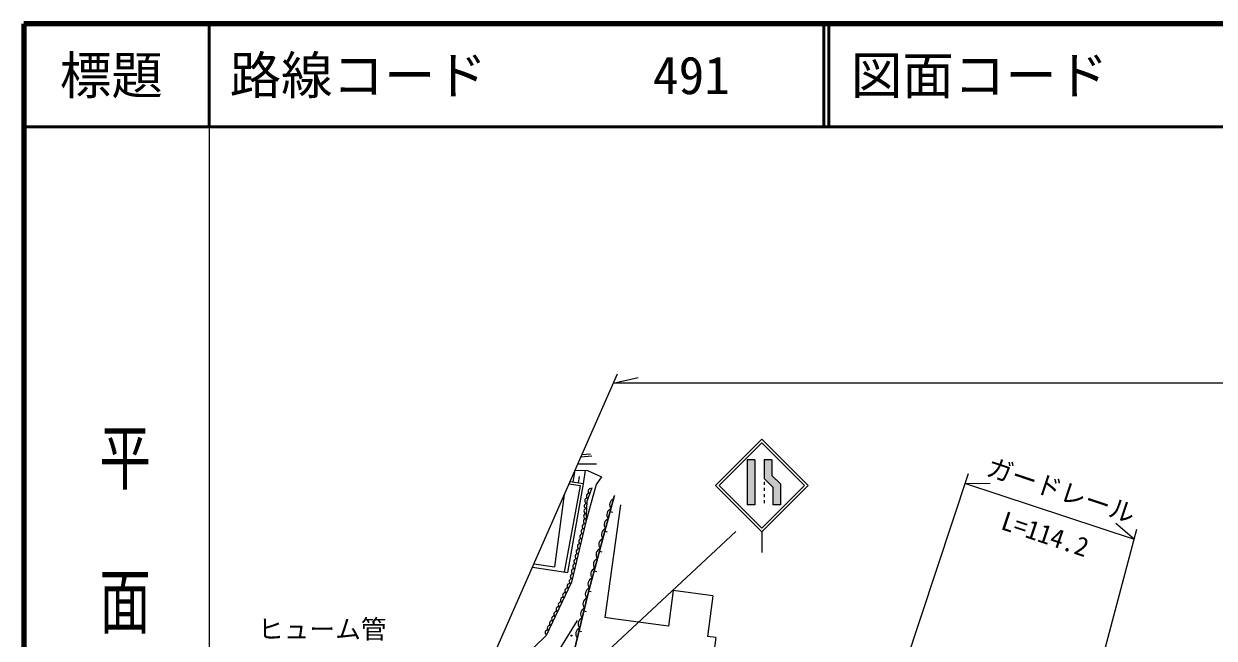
# Model space of a CAD drawing. Units: millimetres, scale not verified. Extents: x 39999 to 679983, y 20000 to 379991.
# Drawn here: x 39999 to 155682, y 320286 to 379991 of the extents above; entities that cross this region are included whole.
import ezdxf
from ezdxf.enums import TextEntityAlignment as Align

# ---------------------------------------------------------------- set-up
doc = ezdxf.new("R2010")
doc.units = ezdxf.units.MM
doc.header["$LTSCALE"] = 999.975
doc.linetypes.add('DASHED', pattern=[7.5, 6, -1.5])
for name, color, linetype, lineweight in [('M-BGD', 7, 'Continuous', 13), ('M-STR-HTXT', 7, 'Continuous', 13), ('M-STR-STRC', 7, 'Continuous', 25), ('M-TTL', 2, 'Continuous', 140), ('M-TTL-BAND', 7, 'Continuous', 25), ('M-TTL-LINE', 7, 'Continuous', 50)]:
    doc.layers.add(name, color=color, linetype=linetype, lineweight=lineweight)
doc.layers.add('M-TTL-TXT', color=7, linetype='Continuous')
doc.styles.add('@ＭＳ ゴシック', font='')
doc.styles.add('ＭＳ ゴシック', font='')
doc.styles.get('@ＭＳ ゴシック').set_extended_font_data('@MS Gothic')
doc.styles.get('ＭＳ ゴシック').set_extended_font_data('MS Gothic')

msp = doc.modelspace()

# ---------------------------------------------------------------- hatches: boundary and pattern name
at = {"layer": 'M-STR-STRC'}
for points in [[(111040.2, 337616.4), (110290.2, 337616.4), (110290.2, 333253.2), (111040.2, 333253.2)], [(112706.8, 336105.4), (112706.8, 337616.4), (111956.8, 337616.4), (111956.8, 336294.7), (111956.8, 336094.7), (111956.8, 335794.7), (112790.1, 334961.4), (112790.1, 333253.1), (113540.1, 333253.1), (113540.1, 335272.1)]]:
    msp.add_hatch(color=256, dxfattribs=at).paths.add_polyline_path(points)

# ---------------------------------------------------------------- linework, layer by layer
at = {"layer": 'M-BGD'}
for p, q in [((95199.1, 337990.2), (94117.3, 337876)), ((94227.4, 338126.6), (95072.2, 338207.4)), ((93836.5, 337237.3), (95639.5, 337236.5)), ((94389.8, 335282.6), (93070.1, 335493.8)), ((93401.4, 335440.8), (93589, 336612.6)), ((93895.6, 335361.7), (93995.2, 335984.1)), ((94389.8, 335282.6), (94600.7, 336600.4)), ((94787.6, 336598.1), (96134.7, 335976.1)), ((96134.7, 335976.1), (95609.9, 335237.1)), ((92547.6, 326715.6), (94084.4, 335093.8)), ((92863.4, 326667.8), (94389.8, 335282.6)), ((94084.4, 335093.8), (92967.1, 335259.7)), ((95609.9, 335237.1), (94621.1, 331587)), ((95187.8, 334886.5), (94730.2, 333565)), ((92524.3, 334252.5), (91559.4, 327229.1)), ((94730.2, 333565), (94621.1, 331587)), ((94829.5, 324676), (97375.5, 334040.6)), ((97375.5, 334040.6), (94829.5, 324676)), ((97975, 333239.3), (96477.6, 322291.5)), ((97375.5, 334040.6), (97434.1, 334165)), ((96987.5, 332613.3), (97228.7, 332547.7)), ((94621.1, 331587), (93223.4, 325731.7)), ((96462.8, 330683.4), (96704, 330617.8)), ((95938.1, 328753.5), (96179.3, 328687.9)), ((89557.8, 327504.2), (91559.4, 327229.2)), ((89419.2, 327188.9), (92863.4, 326667.8)), ((95413.4, 326823.6), (95654.6, 326758)), ((93223.4, 325731.7), (90762.5, 320536)), ((94829.5, 324676), (92592.7, 315287.7)), ((92592.7, 315287.7), (94829.5, 324676)), ((94888.7, 324893.7), (95130, 324828.1)), ((103111.5, 324913.9), (102637.6, 321449)), ((106965.4, 324386.8), (103111.5, 324913.9)), ((106965.4, 324386.8), (106428.6, 320462.7)), ((94418.3, 322950), (94661.5, 322892)), ((97534.6, 322146.9), (96477.5, 322291.5)), ((102637.6, 321449), (97534.6, 322146.9)), ((88388.9, 318234.9), (90762.5, 320536)), ((93954.8, 321004.5), (94198, 320946.5)), ((107251.5, 320350.2), (106428.6, 320462.7)), ((107251.5, 320350.2), (106734.9, 316573.3))]:
    msp.add_line(p, q, dxfattribs=at)
at = {"layer": 'M-BGD', "linetype": 'DASHED'}
for p, q in [((93562, 336613), (94787.6, 336598.1)), ((90639.6, 316909.4), (94074.1, 322423.2))]:
    msp.add_line(p, q, dxfattribs=at)
at = {"layer": 'M-BGD'}
msp.add_circle((93213.2, 320531.4), 50, dxfattribs=at)
for centre, radius, start, end in [((94918.1, 334107.6), 250, 70.90185, 250.90185), ((95081.7, 334580), 250, 70.90185, 250.90185), ((94706.8, 333139.8), 250, 86.84252, 266.84252), ((94753.6, 333636.3), 249.1, 70.62168, 262.36731), ((97549.1, 333249.6), 625, 111.66035, 217.92056), ((94651.7, 332141.4), 250, 86.84252, 266.84252), ((94679.2, 332640.6), 250, 86.84252, 266.84252), ((97286.7, 332284.7), 625, 111.66035, 217.92056), ((94401.8, 330668.1), 250, 76.57435, 256.57435), ((94517.9, 331154.4), 250, 76.57435, 256.57435), ((94623.7, 331642.5), 249.6, 86.74371, 258.94882), ((96762, 330354.8), 625, 111.66035, 217.92056), ((97024.4, 331319.7), 625, 111.66035, 217.92056), ((94169.6, 329695.4), 250, 76.57435, 256.57435), ((94285.7, 330181.7), 250, 76.57435, 256.57435), ((96499.7, 329389.8), 625, 111.66035, 217.92056), ((93937.4, 328722.8), 250, 76.57435, 256.57435), ((94053.5, 329209.1), 250, 76.57435, 256.57435), ((96237.4, 328424.9), 625, 111.66035, 217.92056), ((93589.1, 327263.8), 250, 76.57435, 256.57435), ((93705.2, 327750.1), 250, 76.57435, 256.57435), ((93821.3, 328236.4), 250, 76.57435, 256.57435), ((95975, 327459.9), 625, 111.66035, 217.92056), ((93357, 326291.1), 250, 76.57435, 256.57435), ((93473.1, 326777.5), 250, 76.57435, 256.57435), ((95712.7, 326495), 625, 111.66035, 217.92056), ((92827.6, 324895.9), 250, 64.65542, 244.65542), ((93041.6, 325347.8), 250, 64.65542, 244.65542), ((93240.3, 325805.6), 249.4, 76.39825, 248.42807), ((95178.8, 324573.7), 613.6, 111.16305, 220.27312), ((95450.3, 325530), 625, 111.66035, 217.92056), ((92399.5, 323992.2), 250, 64.65542, 244.65542), ((92613.5, 324444), 250, 64.65542, 244.65542), ((94959.5, 323603.7), 625, 113.46873, 219.72893), ((91757.4, 322636.6), 250, 64.65542, 244.65542), ((91971.5, 323088.5), 250, 64.65542, 244.65542), ((92185.5, 323540.3), 250, 64.65542, 244.65542), ((94727.8, 322631), 625, 113.46873, 219.72893), ((91329.4, 321732.9), 250, 64.65542, 244.65542), ((91543.4, 322184.7), 250, 64.65542, 244.65542), ((94496, 321658.2), 625, 113.46873, 219.72893), ((90901.3, 320829.1), 250, 64.65542, 244.65542), ((91115.3, 321281), 250, 64.65542, 244.65542), ((94264.3, 320685.5), 625, 113.46873, 219.72893)]:
    msp.add_arc(centre, radius, start, end, dxfattribs=at)
at = {"layer": 'M-STR-HTXT'}
for p, q in [((76184, 297081.7), (97680.4, 345981.5)), ((97278, 345066), (99702, 345634.3)), ((295707, 345066), (97278, 345066)), ((118515.8, 296132.3), (131818.6, 336281.3)), ((131504.1, 335332.1), (133906.7, 335346)), ((131504.1, 335332.1), (147900.9, 329899.2)), ((137112.9, 289357.3), (148158.1, 330865.5)), ((147900.9, 329899.2), (146135.1, 331436.4)), ((81721.4, 305084.4), (109184.1, 330649.3))]:
    msp.add_line(p, q, dxfattribs=at)
at = {"layer": 'M-STR-STRC'}
for p, q in [((107211.3, 335117.2), (111711.2, 339617.1)), ((107564.8, 335117.2), (111711.2, 339263.5)), ((116211.4, 335116.8), (111711.2, 339617.1)), ((115857.9, 335116.8), (111711.2, 339263.5)), ((111040.2, 337616.4), (110290.2, 337616.4)), ((110290.2, 337616.4), (110290.2, 333253.2)), ((111040.2, 337616.4), (111040.2, 333253.2)), ((111956.8, 337616.4), (111956.8, 336294.7)), ((112706.8, 337616.4), (111956.8, 337616.4)), ((112706.8, 337616.4), (112706.8, 336105.4)), ((111956.8, 336294.7), (111956.8, 336094.7)), ((111956.8, 336094.7), (111956.8, 335794.7)), ((112790.1, 334961.4), (111956.8, 335794.7)), ((111956.8, 335494.7), (111956.8, 335194.7)), ((113540.1, 335272.1), (112706.8, 336105.4)), ((107211.3, 335117.2), (111711.2, 330616.6)), ((107564.8, 335117.2), (111711.2, 330970.2)), ((111711.2, 330970.2), (115857.9, 335116.8)), ((111711.5, 330616.9), (116211.4, 335116.8)), ((111956.8, 334894.7), (111956.8, 334594.7)), ((112790.1, 334961.4), (112790.1, 333253.1)), ((113540.1, 335272.1), (113540.1, 333253.1)), ((111040.2, 333253.2), (110290.2, 333253.2)), ((111956.8, 334294.7), (111956.8, 333994.7)), ((111956.8, 333694.8), (111956.8, 333394.8)), ((113540.1, 333253.1), (112790.1, 333253.1)), ((111711.2, 330616.6), (111711.2, 328616.7))]:
    msp.add_line(p, q, dxfattribs=at)
at = {"layer": 'M-TTL'}
for p, q in [((39999, 379990.6), (39999, 214768.5)), ((679983.2, 379990.6), (39999, 379990.6))]:
    msp.add_line(p, q, dxfattribs=at)
at = {"layer": 'M-TTL-BAND'}
msp.add_line((57998.6, 369990.9), (57998.6, 255713.7), dxfattribs=at)
at = {"layer": 'M-TTL-LINE'}
for p, q in [((57998.6, 379990.6), (57998.6, 369990.9)), ((117747.1, 379990.6), (117747.1, 369990.9)), ((118247.1, 379990.6), (118247.1, 369990.9)), ((39999, 369990.9), (679983.2, 369990.9))]:
    msp.add_line(p, q, dxfattribs=at)

# ---------------------------------------------------------------- texts
at = {"layer": 'M-STR-HTXT', "style": 'ＭＳ ゴシック'}
for s, p in [('ガードレール', (133235.6, 335638)), ('L=114.2', (134660.6, 330395.4))]:
    msp.add_text(s, height=1833, rotation=341.5, dxfattribs=at).set_placement(p, align=Align.BOTTOM_LEFT)
msp.add_text('ヒューム管', height=1833, dxfattribs=at).set_placement((62753.6, 319703.6), align=Align.BOTTOM_LEFT)
at = {"layer": 'M-TTL-BAND', "style": '@ＭＳ ゴシック', "width": 1.4}
msp.add_text('平  面  図', height=3666, rotation=270, dxfattribs=at).set_placement((49775.8, 306467.2), align=Align.MIDDLE_RIGHT)
at = {"layer": 'M-TTL-TXT', "style": 'ＭＳ ゴシック'}
msp.add_text('標題', height=3666, dxfattribs=at).set_placement((48498.8, 374990.7), align=Align.MIDDLE_CENTER)
for s, p in [('路線コード', (59998.5, 374990.7)), ('491', (101139.5, 374990.7)), ('図面コード', (120376.6, 374990.7))]:
    msp.add_text(s, height=3666, dxfattribs=at).set_placement(p, align=Align.MIDDLE_LEFT)

doc.saveas('drawing.dxf')
